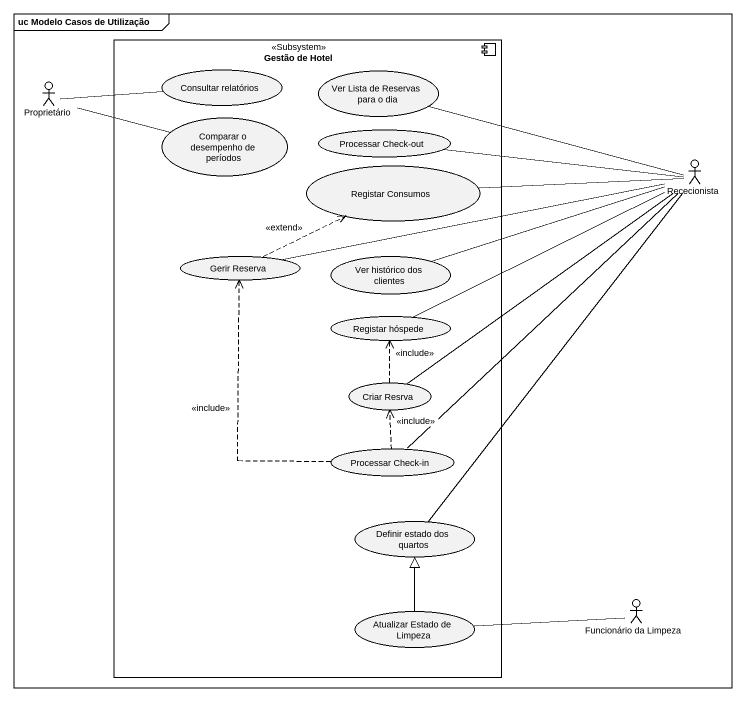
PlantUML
@startuml
mainframe uc Modelo Casos de Utilização
component "Gestão de Hotel" as Gestão_de_Hotel <<Subsystem>> {
  usecase "Consultar relatórios" as Consultar_relatórios
  usecase "Ver Lista de Reservas para o dia" as Ver_Lista_de_Reservas_para
  usecase "Comparar o desempenho de períodos" as Comparar_o_desempenho_de
  usecase "Processar Check-out" as Processar_Check_out
  usecase "Registar Consumos" as Registar_Consumos
  usecase "Gerir Reserva" as Gerir_Reserva
  usecase "Ver histórico dos clientes" as Ver_histórico_dos_clientes
  usecase "Registar hóspede" as Registar_hóspede
  usecase "Criar Resrva" as Criar_Resrva
  usecase "Processar Check-in" as Processar_Check_in
  usecase "Definir estado dos quartos" as Definir_estado_dos_quartos
  usecase "Atualizar Estado de Limpeza" as Atualizar_Estado_de_Limpeza
}
actor Proprietário
actor Rececionista
actor "Funcionário da Limpeza" as Funcionário_da_Limpeza
Proprietário -right- Consultar_relatórios
Proprietário -right- Comparar_o_desempenho_de
Rececionista -left- Ver_Lista_de_Reservas_para
Rececionista -left- Processar_Check_out
Rececionista -left- Registar_Consumos
Rececionista -left- Gerir_Reserva
Rececionista -left- Ver_histórico_dos_clientes
Rececionista -left- Registar_hóspede
Rececionista -- Criar_Resrva
Rececionista -- Processar_Check_in
Rececionista -- Definir_estado_dos_quartos
Gerir_Reserva .right.> Registar_Consumos : <<extend>>
Criar_Resrva .up.> Registar_hóspede : <<include>>
Processar_Check_in .up.> Gerir_Reserva : <<include>>
Processar_Check_in .up.> Criar_Resrva : <<include>>
Atualizar_Estado_de_Limpeza -up-|> Definir_estado_dos_quartos
Funcionário_da_Limpeza -left- Atualizar_Estado_de_Limpeza
@enduml
